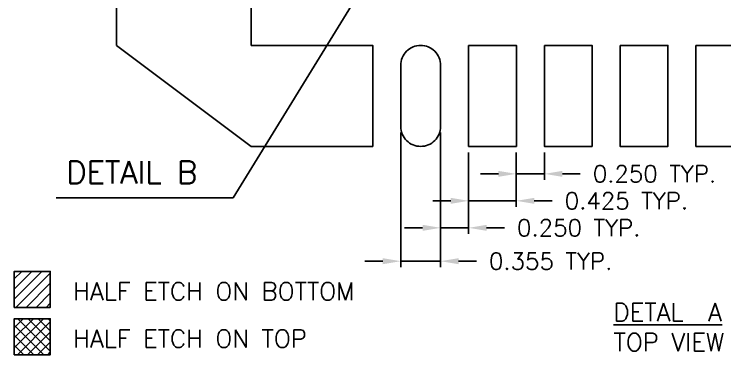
# Model space of a CAD drawing. Header units: millimetres. Extents: x 414.6 to 423.6, y 87.24 to 93.07.
# Drawn here: x 414.824 to 417.99, y 87.242 to 88.759 of the extents above; entities that cross this region are included whole.
import ezdxf
from ezdxf.enums import TextEntityAlignment as Align

# ---------------------------------------------------------------- set-up
doc = ezdxf.new("R2010")
doc.units = ezdxf.units.MM
doc.header["$LTSCALE"] = 0.5
doc.header["$PDMODE"] = 98
for name, color, linetype in [('1D', 4, 'Continuous'), ('DIM', 3, 'Continuous'), ('HEB', 4, 'Continuous'), ('HET', 6, 'Continuous')]:
    doc.layers.add(name, color=color, linetype=linetype)
doc.styles.add('SIMPLEX', font='simplex.shx', dxfattribs={"bigfont": 'AllInOneBig.shx'})
doc.dimstyles.new('Standard3', dxfattribs={"dimtxt": 0.075, "dimasz": 0.08, "dimexe": 0.027, "dimexo": 0.027, "dimgap": 0.027, "dimtad": 1, "dimdec": 3, "dimlfac": 2, "dimrnd": 0.0005, "dimzin": 1, "dimtxsty": 'SIMPLEX', "dimcen": 0.1905, "dimclrd": 256, "dimclre": 256, "dimclrt": 256, "dimazin": 3, "dimtp": 0.03, "dimtm": 0.05, "dimtfac": 0.8, "dimtdec": 3, "dimtmove": 0, "dimatfit": 3, "dimfxl": 0.05, "dimlwd": -1, "dimlwe": -1})

# ---------------------------------------------------------------- blocks, each defined once
blk = doc.blocks.new('*D143')
at = {"layer": 'Defpoints', "color": 0, "ltscale": 0.05, "transparency": 16777216}
for p in [(416.5464, 88.2585), (416.7239, 88.2585), (416.7239, 87.6584)]:
    blk.add_point(p, dxfattribs=at)
at = {"layer": 'DIM', "ltscale": 0.05, "transparency": 16777216}
for p, q in [((416.5464, 88.2315), (416.5464, 87.6314)), ((416.7239, 88.2315), (416.7239, 87.6314)), ((416.4664, 87.6584), (416.3864, 87.6584)), ((416.5464, 87.6584), (416.7239, 87.6584)), ((416.8039, 87.6584), (416.8839, 87.6584))]:
    blk.add_line(p, q, dxfattribs=at)
for points in [[(416.4664, 87.6718), (416.4664, 87.6451), (416.5464, 87.6584)], [(416.8039, 87.6718), (416.8039, 87.6451), (416.7239, 87.6584)]]:
    blk.add_solid(points, dxfattribs=at)
at = {"layer": 'DIM', "ltscale": 0.05, "transparency": 16777216, "insert": (417.2145, 87.6584), "char_height": 0.075, "attachment_point": 5, "style": 'SIMPLEX'}
blk.add_mtext('\\A1;0.355 TYP.', dxfattribs=at)
blk = doc.blocks.new('*D144')
at = {"layer": 'Defpoints', "color": 0, "ltscale": 0.05, "transparency": 16777216}
for p in [(416.7239, 88.2585), (416.8489, 88.1697), (416.8489, 87.8071)]:
    blk.add_point(p, dxfattribs=at)
at = {"layer": 'DIM', "ltscale": 0.05, "transparency": 16777216}
for p, q in [((416.7239, 88.2315), (416.7239, 87.7801)), ((416.8489, 88.1427), (416.8489, 87.7801)), ((416.6439, 87.8071), (416.5639, 87.8071)), ((416.7239, 87.8071), (416.8489, 87.8071)), ((416.9289, 87.8071), (417.0089, 87.8071))]:
    blk.add_line(p, q, dxfattribs=at)
for points in [[(416.6439, 87.8204), (416.6439, 87.7937), (416.7239, 87.8071)], [(416.9289, 87.8204), (416.9289, 87.7937), (416.8489, 87.8071)]]:
    blk.add_solid(points, dxfattribs=at)
at = {"layer": 'DIM', "ltscale": 0.05, "transparency": 16777216, "insert": (417.3395, 87.8071), "char_height": 0.075, "attachment_point": 5, "style": 'SIMPLEX'}
blk.add_mtext('\\A1;0.250 TYP.', dxfattribs=at)
blk = doc.blocks.new('*D145')
at = {"layer": 'Defpoints', "color": 0, "ltscale": 0.05, "transparency": 16777216}
for p in [(416.8489, 88.1697), (417.0614, 88.1697), (417.0614, 87.9273)]:
    blk.add_point(p, dxfattribs=at)
at = {"layer": 'DIM', "ltscale": 0.05, "transparency": 16777216}
for p, q in [((416.8489, 88.1427), (416.8489, 87.9003)), ((417.0614, 88.1427), (417.0614, 87.9003)), ((416.7689, 87.9273), (416.6889, 87.9273)), ((416.8489, 87.9273), (417.0614, 87.9273)), ((417.1414, 87.9273), (417.2214, 87.9273))]:
    blk.add_line(p, q, dxfattribs=at)
for points in [[(416.7689, 87.9406), (416.7689, 87.9139), (416.8489, 87.9273)], [(417.1414, 87.9406), (417.1414, 87.9139), (417.0614, 87.9273)]]:
    blk.add_solid(points, dxfattribs=at)
at = {"layer": 'DIM', "ltscale": 0.05, "transparency": 16777216, "insert": (417.552, 87.9273), "char_height": 0.075, "attachment_point": 5, "style": 'SIMPLEX'}
blk.add_mtext('\\A1;0.425 TYP.', dxfattribs=at)
blk = doc.blocks.new('*D146')
at = {"layer": 'Defpoints', "color": 0, "ltscale": 0.05, "transparency": 16777216}
for p in [(417.0614, 88.1697), (417.1864, 88.1697), (417.1864, 88.0475)]:
    blk.add_point(p, dxfattribs=at)
at = {"layer": 'DIM', "ltscale": 0.05, "transparency": 16777216}
for p, q in [((417.0614, 88.1427), (417.0614, 88.0205)), ((417.1864, 88.1427), (417.1864, 88.0205)), ((416.9814, 88.0475), (416.9014, 88.0475)), ((417.0614, 88.0475), (417.1864, 88.0475)), ((417.2664, 88.0475), (417.3464, 88.0475))]:
    blk.add_line(p, q, dxfattribs=at)
for points in [[(416.9814, 88.0608), (416.9814, 88.0342), (417.0614, 88.0475)], [(417.2664, 88.0608), (417.2664, 88.0342), (417.1864, 88.0475)]]:
    blk.add_solid(points, dxfattribs=at)
at = {"layer": 'DIM', "ltscale": 0.05, "transparency": 16777216, "insert": (417.677, 88.0475), "char_height": 0.075, "attachment_point": 5, "style": 'SIMPLEX'}
blk.add_mtext('\\A1;0.250 TYP.', dxfattribs=at)

msp = doc.modelspace()

# ---------------------------------------------------------------- hatches: boundary and pattern name
at = {"layer": 'HEB', "ltscale": 0.05}
h = msp.add_hatch(dxfattribs=at)
h.set_pattern_fill('ANSI31', color=256, scale=0.01)
h.set_pattern_definition([(45, (427.819782, 90.786397), (-0.02245064, 0.02245064), [])])
h.paths.add_polyline_path([(414.98506, 87.45231), (414.98506, 87.61311), (414.82426, 87.61311), (414.82426, 87.45231)])
at = {"layer": 'HET'}
h = msp.add_hatch(dxfattribs=at)
h.set_pattern_fill('ANSI37', color=256, scale=0.01)
h.set_pattern_definition([(45, (429.917253, 90.690608), (-0.02245064, 0.02245064), []), (135, (429.917253, 90.690608), (-0.02245064, -0.02245064), [])])
h.paths.add_polyline_path([(414.98506, 87.24151), (414.98506, 87.40231), (414.82426, 87.40231), (414.82426, 87.24151)])

# ---------------------------------------------------------------- linework, layer by layer
at = {"ltscale": 0.2}
msp.add_line((415.88019, 88.16972), (415.28019, 88.61972), dxfattribs=at)
for points in [[(416.42144, 88.16972), (416.42144, 88.61972), (415.88019, 88.61972), (415.88019, 89.00972), (415.28019, 89.00972), (415.28019, 88.61972), (415.88019, 88.16972)], [(416.84894, 88.61972), (417.06144, 88.61972), (417.06144, 88.16972), (416.84894, 88.16972)], [(417.18644, 88.61972), (417.39894, 88.61972), (417.39894, 88.16972), (417.18644, 88.16972)], [(417.52394, 88.61972), (417.73644, 88.61972), (417.73644, 88.16972), (417.52394, 88.16972)], [(417.86144, 88.61972), (418.07394, 88.61972), (418.07394, 88.16972), (417.86144, 88.16972)]]:
    msp.add_lwpolyline(points, close=True, dxfattribs=at)
msp.add_lwpolyline([(416.63519, 88.61972), (416.63519, 88.61972, 0.4142136), (416.54644, 88.53097), (416.54644, 88.25847, 0.4142136), (416.63519, 88.16972), (416.63519, 88.16972, 0.4142136), (416.72394, 88.25847), (416.72394, 88.53097, 0.4142136)], format="xyb", close=True, dxfattribs=at)
at = {"ltscale": 0.05}
for points in [[(414.82426, 87.45231), (414.98506, 87.45231), (414.98506, 87.61311), (414.82426, 87.61311)], [(414.82426, 87.24151), (414.98506, 87.24151), (414.98506, 87.40231), (414.82426, 87.40231)]]:
    msp.add_lwpolyline(points, close=True, dxfattribs=at)

# ---------------------------------------------------------------- texts
at = {"layer": '1D', "ltscale": 0.1, "insert": (415.05706, 88.10451), "char_height": 0.1, "width": 0.8641393, "attachment_point": 1, "style": 'SIMPLEX'}
msp.add_mtext('DETAIL B', dxfattribs=at)
at = {"layer": '1D', "color": 4, "ltscale": 0.1, "insert": (417.49457, 87.47091), "char_height": 0.08, "width": 0.7819107, "attachment_point": 1, "style": 'SIMPLEX'}
msp.add_mtext('{\\LDETAL  A}\\PTOP VIEW', dxfattribs=at)
at = {"layer": 'HEB', "style": 'SIMPLEX'}
msp.add_text('HALF ETCH ON BOTTOM', height=0.08, dxfattribs=at).set_placement((415.08621, 87.52414), align=Align.MIDDLE_LEFT)
at = {"layer": 'HET', "style": 'SIMPLEX'}
msp.add_text('HALF ETCH ON TOP', height=0.08, dxfattribs=at).set_placement((415.08621, 87.31334), align=Align.MIDDLE_LEFT)

# ---------------------------------------------------------------- dimensions: what is measured, and where the dimension line sits
at = {"layer": 'DIM', "ltscale": 0.05}
for base, p1, p2, picture, middle in [((416.72394, 87.65844), (416.54644, 88.25847), (416.72394, 88.25847), '*D143', (417.21451, 87.65844)), ((416.84894, 87.80707), (416.72394, 88.25847), (416.84894, 88.16972), '*D144', (417.33951, 87.80707)), ((417.06144, 87.92728), (416.84894, 88.16972), (417.06144, 88.16972), '*D145', (417.55201, 87.92728)), ((417.18644, 88.04749), (417.06144, 88.16972), (417.18644, 88.16972), '*D146', (417.67701, 88.04749))]:
    dim = msp.add_linear_dim(base=base, p1=p1, p2=p2, angle=0, text='<> TYP.', dimstyle='Standard3', dxfattribs=at)
    dim.commit()
    dim.dimension.update_dxf_attribs({"geometry": picture, "text_midpoint": middle})

# ---------------------------------------------------------------- leaders
at = {"layer": '1D', "color": 0, "ltscale": 0.1}
msp.add_leader([(416.49814, 89.0778), (415.79923, 87.94017), (415.01135, 87.94017)], dimstyle='Standard3', override={"dimgap": 0.027, "dimtad": 0}, dxfattribs=at)

doc.saveas('drawing.dxf')
